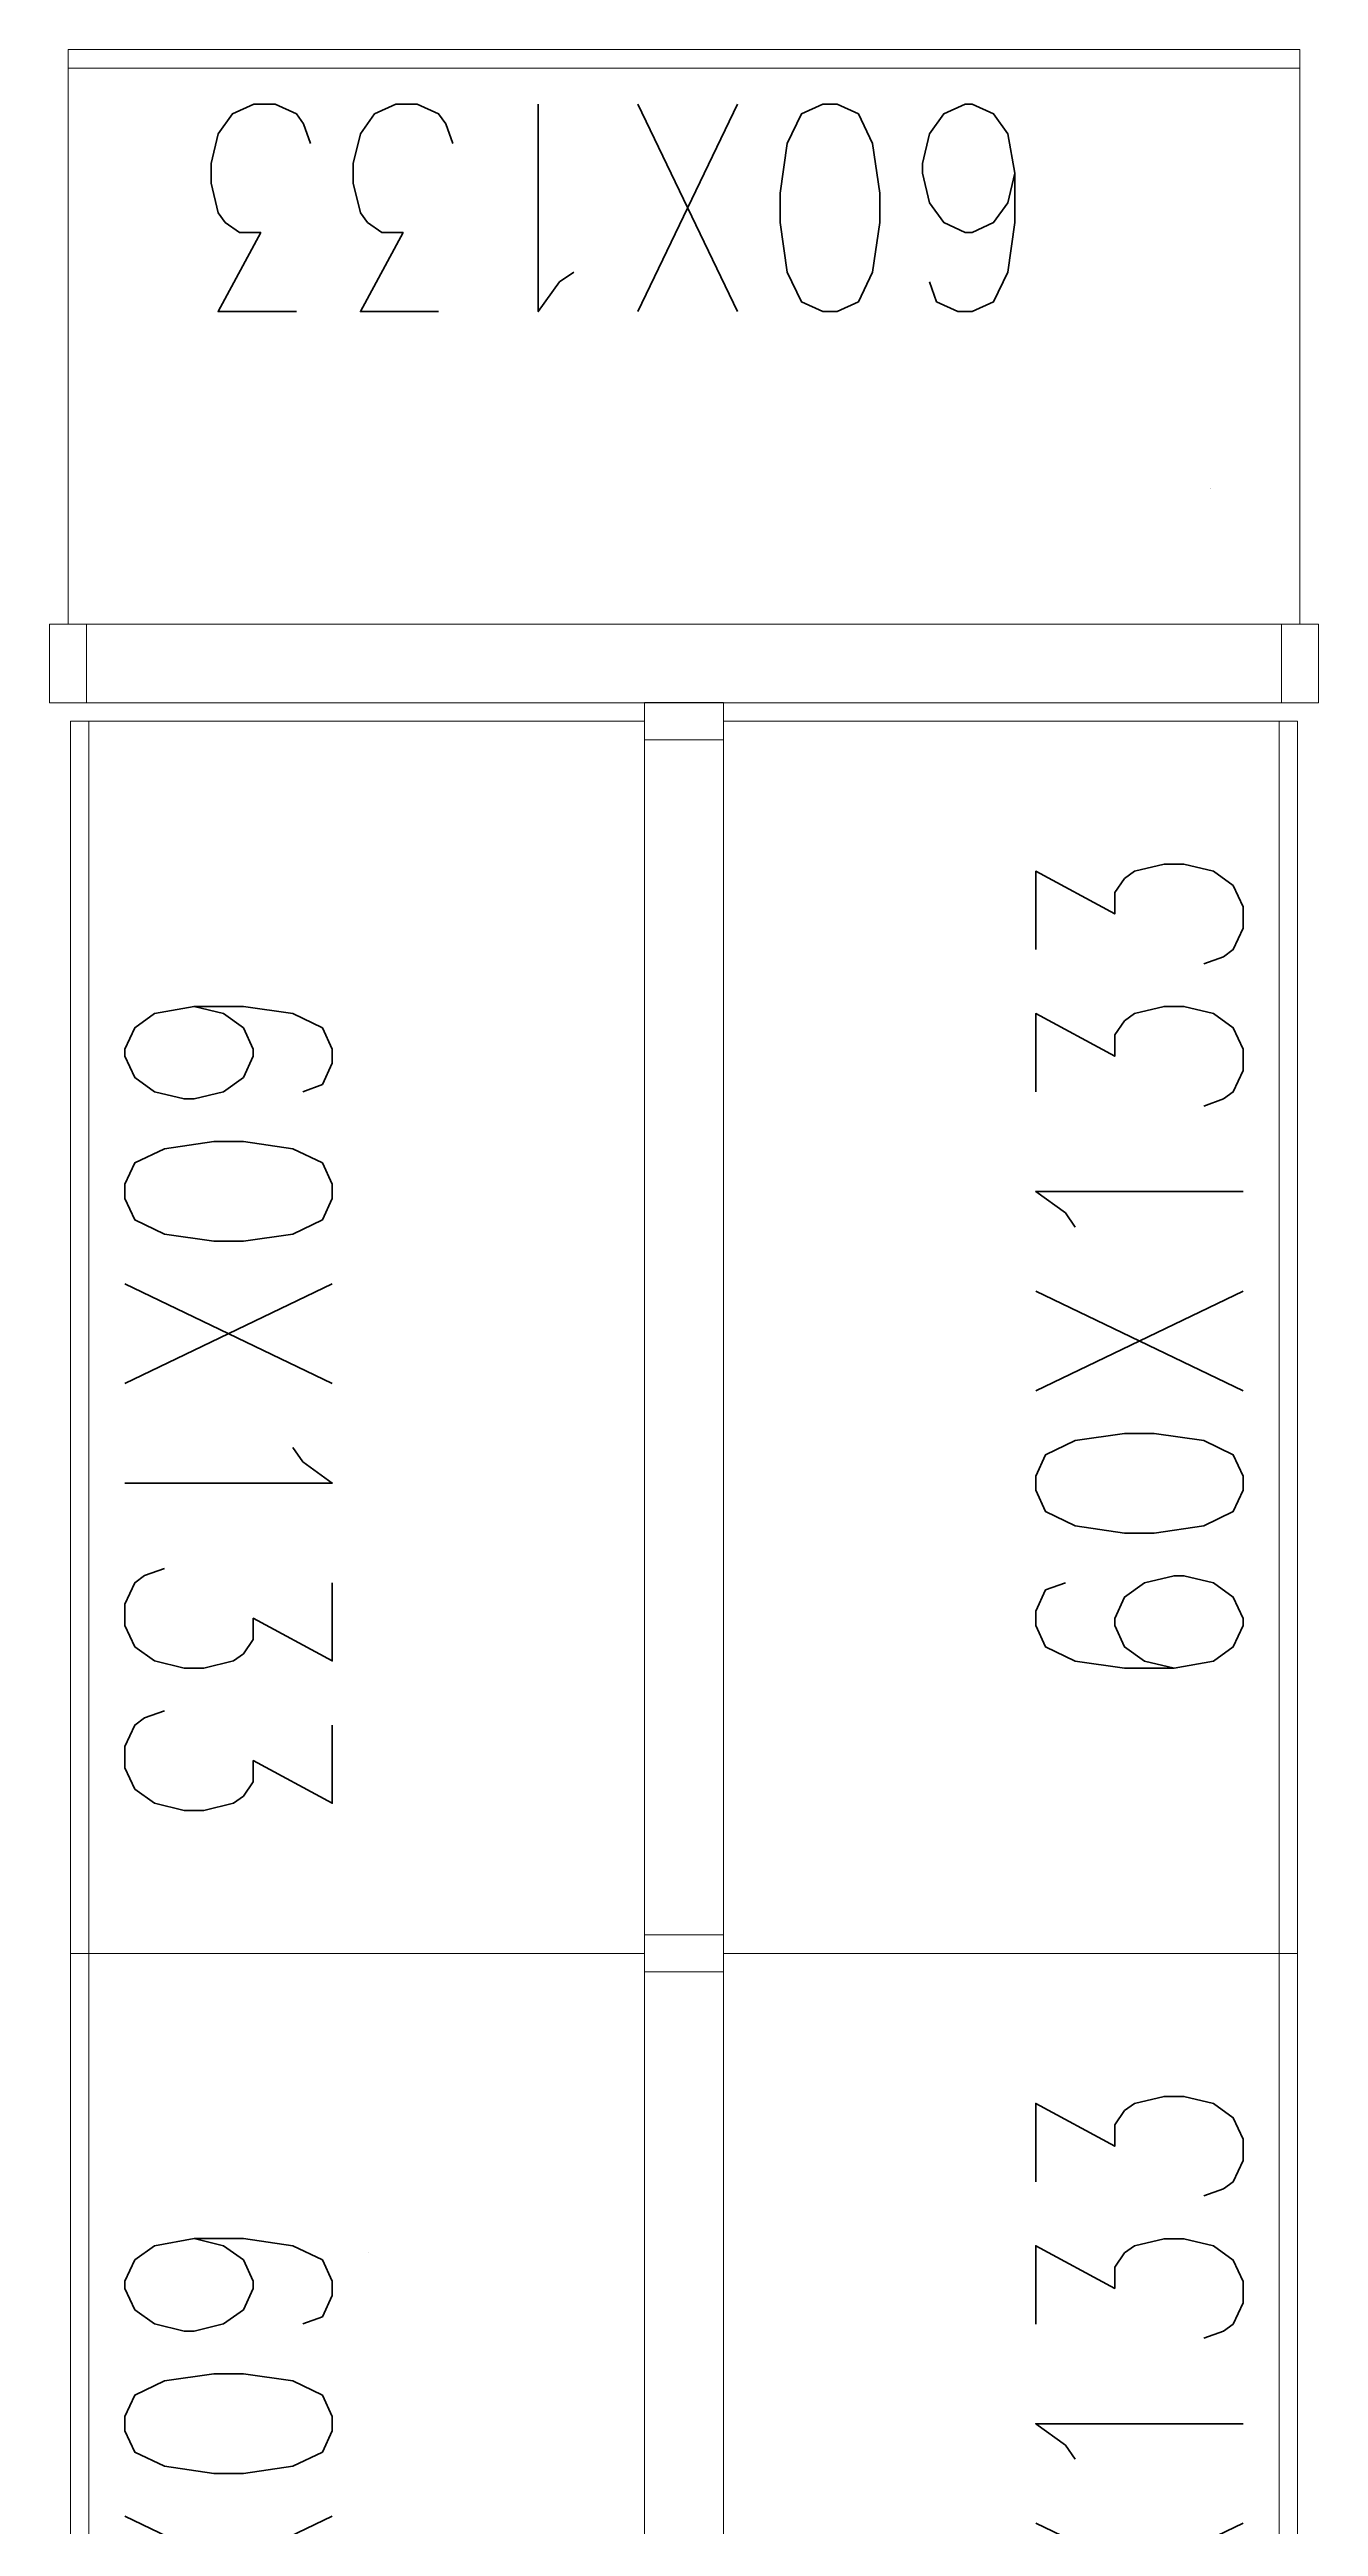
# Model space of a CAD drawing. Header units: inches. Extents: x 148614 to 294443, y 4730 to 138360.
# Drawn here: x 226619 to 227989, y 122737 to 125411 of the extents above; entities that cross this region are included whole.
import ezdxf

# ---------------------------------------------------------------- set-up
doc = ezdxf.new("R2010")
doc.units = ezdxf.units.IN
doc.header["$MEASUREMENT"] = 0
doc.layers.add('01-PDA MEP', color=7, linetype='Continuous', lineweight=15)
doc.styles.add('Romans', font='simplex.shx')
doc.styles.get("Standard").update_dxf_attribs({"font": 'arial.ttf'})

# ---------------------------------------------------------------- blocks, each defined once
blk = doc.blocks.new('A$C23264642')
at = {"color": 150}
for p, q in [((-1515.3, 798.5), (-185.3, 798.5)), ((-1515.3, 713.5), (-185.3, 713.5)), ((-1515.3, 713.5), (-1515.3, 93.5)), ((-185.3, 93.5), (-185.3, 713.5)), ((-1515.3, 113.5), (-185.3, 113.5)), ((-1515.3, 93.5), (-185.3, 93.5))]:
    blk.add_line(p, q, dxfattribs=at)
for points in [[(-1495.3, 798.5), (-1495.3, 713.5), (-1535.3, 713.5), (-1535.3, 798.5)], [(-165.3, 798.5), (-165.3, 713.5), (-205.3, 713.5), (-205.3, 798.5)]]:
    blk.add_lwpolyline(points, close=True, dxfattribs=at)
at = {"style": 'Romans', "width": 0.8}
blk.add_text('60X133', height=224, dxfattribs=at).set_placement((-1238.2, 152.3))
at = {"color": 150, "char_height": 0.2, "attachment_point": 1}
for insert, width in [((-1419.1, 567), 1141.6), ((-1192.5, 415.1), 898.794)]:
    blk.add_mtext('60X133', dxfattribs=dict(at, insert=insert, width=width))
blk = doc.blocks.new('gr flr')
at = {"lineweight": 5}
for p, rotation in [((2326512, -3230328.1, -130.2), 180), ((2326606.3, -3232661.8, -130.2), 270), ((2328118.3, -3230961.2, -130.2), 90), ((2326606.3, -3233991.8, -130.2), 270), ((2328118.3, -3232291.2, -130.2), 90)]:
    blk.add_blockref('A$C23264642', p, dxfattribs=dict(at, rotation=rotation))

msp = doc.modelspace()

# ---------------------------------------------------------------- block references
at = {"layer": '01-PDA MEP'}
msp.add_blockref('gr flr', (-2100057.9, 3355832.3), dxfattribs=at)

doc.saveas('drawing.dxf')
